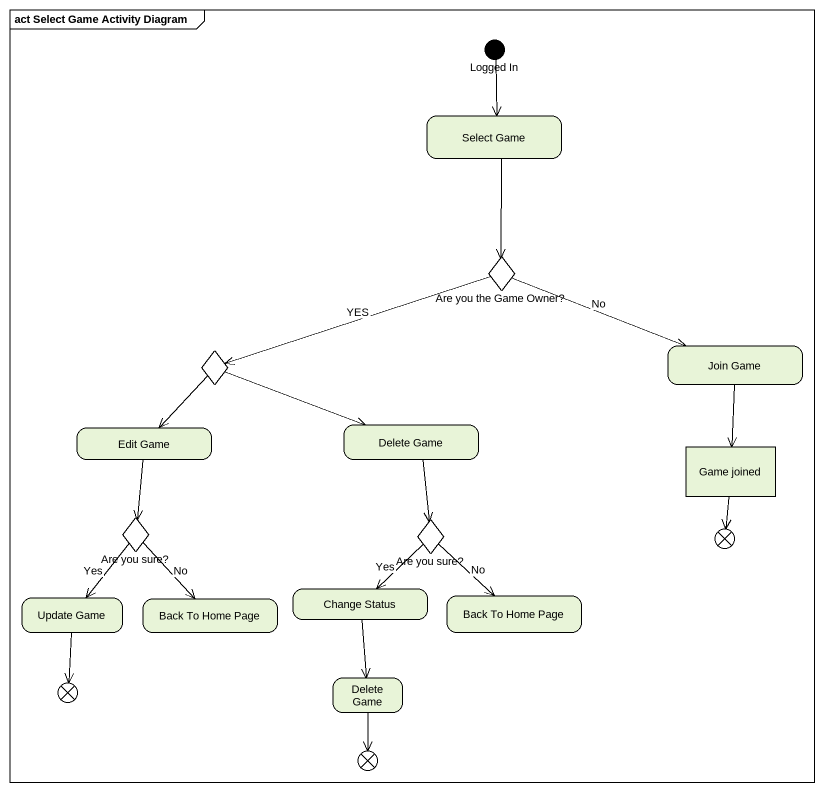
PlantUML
@startuml
mainframe act Select Game Activity Diagram
hide empty description
state "Logged In" as Logged_In <<start>>
state "Select Game" as Select_Game
state "Are you the Game Owner?" as Are_you_the_Game_Owner <<choice>>
state choice1 <<choice>>
state "Join Game" as Join_Game
state "Edit Game" as Edit_Game
state "Delete Game" as Delete_Game
state "Game joined" as Game_joined <<object>>
state "Are you sure?" as Are_you_sure <<choice>>
state "Are you sure?" as Are_you_sure_2 <<choice>>
state flowfinal1 <<end>>
state "Update Game" as Update_Game
state "Back To Home Page" as Back_To_Home_Page
state "Change Status" as Change_Status
state "Back To Home Page" as Back_To_Home_Page_2
state flowfinal2 <<end>>
state "Delete Game" as Delete_Game_2
state flowfinal3 <<end>>
Logged_In --> Select_Game
Select_Game --> Are_you_the_Game_Owner
Are_you_the_Game_Owner -left-> choice1 : YES
Are_you_the_Game_Owner -right-> Join_Game : No
choice1 --> Edit_Game
choice1 -right-> Delete_Game
Join_Game --> Game_joined
Edit_Game --> Are_you_sure
Delete_Game --> Are_you_sure_2
Game_joined --> flowfinal1
Are_you_sure --> Update_Game : Yes
Are_you_sure --> Back_To_Home_Page : No
Are_you_sure_2 --> Change_Status : Yes
Are_you_sure_2 --> Back_To_Home_Page_2 : No
Update_Game --> flowfinal2
Change_Status --> Delete_Game_2
Delete_Game_2 --> flowfinal3
@enduml
